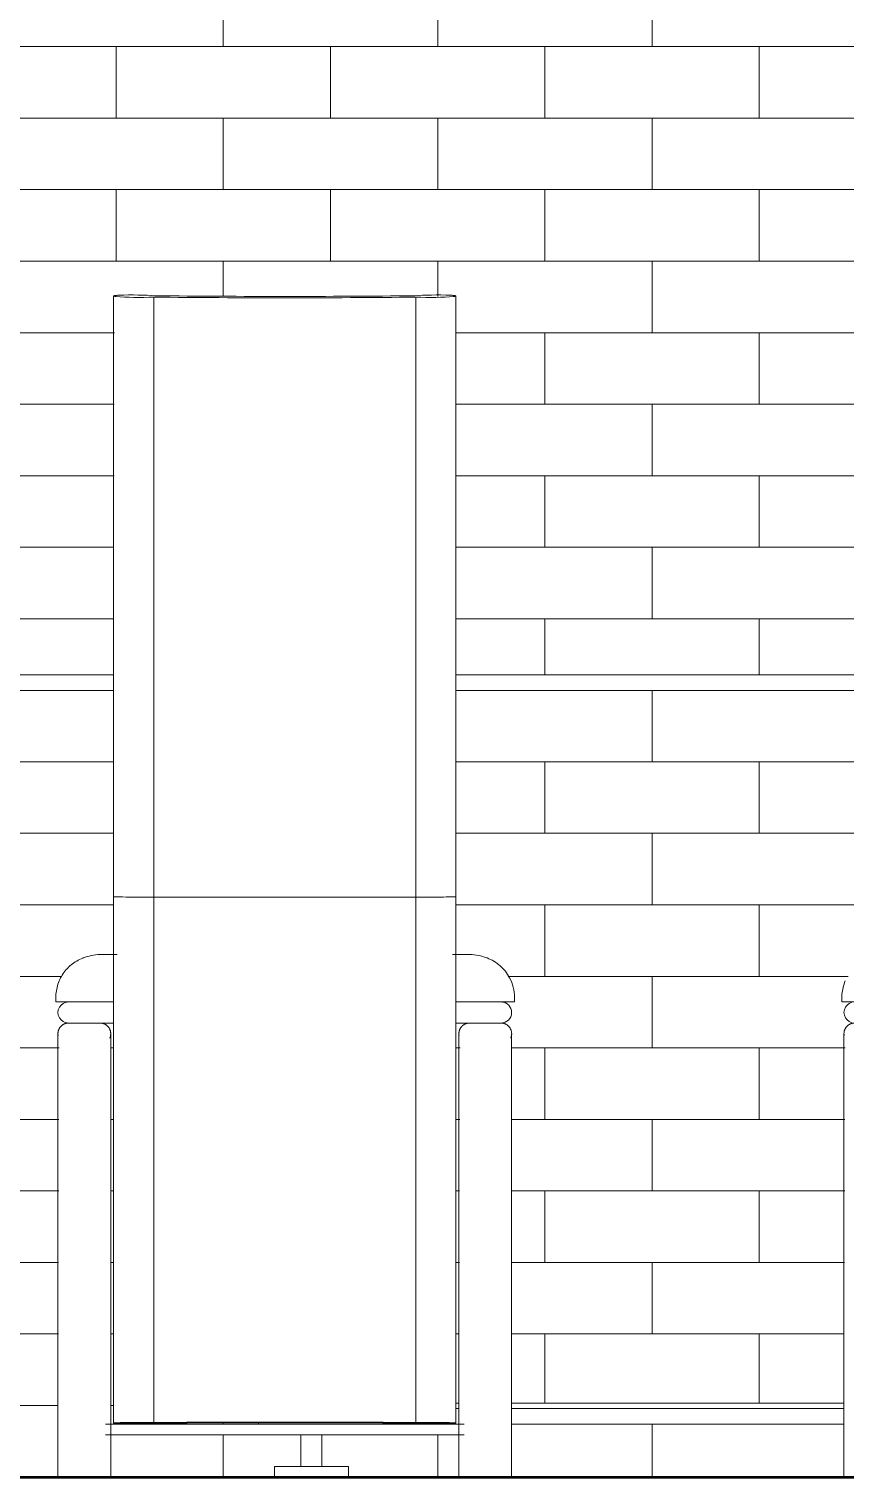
# Model space of a CAD drawing. Extents: x 4834 to 83801, y -13735 to 32221.
# Drawn here: x 13319.9 to 13350.3, y -12508.5 to -12454.5 of the extents above; entities that cross this region are included whole.
import ezdxf

# ---------------------------------------------------------------- set-up
doc = ezdxf.new("R2010")
doc.units = 0
doc.header["$LTSCALE"] = 8
doc.header["$MEASUREMENT"] = 0
doc.linetypes.add('Grid Line 1_2_', pattern=[0.875, 0.5, -0.125, 0.125, -0.125])
doc.layers.get('0').update_dxf_attribs({"lineweight": 9})
for name, color, linetype, lineweight in [('A-DIM-480', 52, 'Continuous', 18), ('A-FLOR-LEVL', 51, 'Continuous', 9), ('A-stairs', 30, 'Continuous', 13), ('A-WALL', 7, 'Continuous', 40), ('A-Wall-New', 1, 'Continuous', 50), ('A-windoor', 2, 'Continuous', 13), ('first_dwg', 8, 'Continuous', 9), ('Furniture', 132, 'Continuous', 5), ('I-FURN', 30, 'Continuous', 9)]:
    doc.layers.add(name, color=color, linetype=linetype, lineweight=lineweight)
doc.layers.add('A-WALL-PATT', color=253, linetype='Continuous')

# ---------------------------------------------------------------- blocks, each defined once
blk = doc.blocks.new('first_dwg_A$C4AF24E16-354702-Section 1')
at = {"layer": 'Furniture'}
for p, q in [((553.93, 0), (558.475, 0)), ((558.475, 0), (553.93, 0)), ((555.229, 0), (558.475, 0)), ((558.475, 0), (555.229, 0)), ((558.475, 0), (564.509, 0)), ((564.509, 0), (558.475, 0)), ((558.475, 0), (570.626, 0)), ((567.876, 0), (558.475, 0)), ((570.626, 0), (568.664, 0)), ((572.595, 0), (574.284, 0)), ((574.284, 0), (572.595, 0))]:
    blk.add_line(p, q, dxfattribs=at)
blk = doc.blocks.new('first_dwg__U10-V13-Section 1')
at = {"layer": 'A-windoor'}
for p, q in [((564.365, 0), (562.365, 0)), ((562.365, 0), (564.365, 0)), ((564.365, 0), (596.365, 0)), ((596.365, 0), (564.365, 0)), ((596.365, 0), (564.365, 0)), ((564.365, 0), (596.365, 0)), ((594.365, 0), (566.365, 0)), ((596.365, 0), (598.365, 0)), ((598.365, 0), (596.365, 0))]:
    blk.add_line(p, q, dxfattribs=at)
blk = doc.blocks.new('first_dwg_A$C4AF24E16-V22-Section 1')
at = {"layer": 'Furniture'}
for p, q in [((574.731, 0), (578.692, 0)), ((574.731, 0), (576.029, 0)), ((576.029, 0), (578.693, 0)), ((576.029, 0), (578.705, 0)), ((585.587, 0), (581.461, 0)), ((585.587, 0), (581.461, 0)), ((581.461, 0), (585.587, 0)), ((589.636, 0), (587.555, 0)), ((589.636, 0), (587.555, 0)), ((587.555, 0), (592.883, 0)), ((589.636, 0), (594.182, 0)), ((589.636, 0), (592.883, 0)), ((592.883, 0), (594.182, 0))]:
    blk.add_line(p, q, dxfattribs=at)
blk = doc.blocks.new('first_dwg_A$C4AF24E16-V23-Section 1')
at = {"layer": 'Furniture'}
for p, q in [((572.523, 0), (576.373, 0)), ((572.595, 0), (573.126, 0)), ((573.126, 0), (576.373, 0)), ((573.126, 0), (585.587, 0)), ((586.734, 0), (576.373, 0)), ((586.734, 0), (576.373, 0)), ((586.734, 0), (591.279, 0)), ((586.734, 0), (589.98, 0)), ((587.555, 0), (589.98, 0)), ((589.98, 0), (591.279, 0))]:
    blk.add_line(p, q, dxfattribs=at)
blk = doc.blocks.new('first_dwg_A$C4D910482-V27-Section 1')
at = {"layer": 'Furniture'}
for p, q in [((544.756, 0), (544.209, 0)), ((544.21, 0), (546.994, 0)), ((553.196, 0), (544.756, 0)), ((546.454, 0), (548.052, 0)), ((554.893, 0), (546.454, 0)), ((562.839, 0), (553.196, 0)), ((561.781, 0), (554.893, 0))]:
    blk.add_line(p, q, dxfattribs=at)
at = {"layer": 'Furniture', "flags": 128}
for points in [[(546.994, 0), (554.879, 0), (555.937, 0)], [(548.052, 0), (568.712, 0), (582.441, 0), (561.781, 0)], [(569.666, 0), (570.724, 0), (562.839, 0)]]:
    blk.add_lwpolyline(points, dxfattribs=at)
blk = doc.blocks.new('first_dwg_A$C4D910482-V28-Section 1')
at = {"layer": 'Furniture'}
for p, q in [((545.109, 0), (547.347, 0)), ((553.549, 0), (545.109, 0)), ((546.806, 0), (548.405, 0)), ((555.246, 0), (546.806, 0)), ((563.192, 0), (553.549, 0)), ((562.134, 0), (555.246, 0))]:
    blk.add_line(p, q, dxfattribs=at)
at = {"layer": 'Furniture', "flags": 128}
for points in [[(547.347, 0), (555.231, 0), (556.289, 0)], [(548.405, 0), (569.065, 0), (582.794, 0), (562.134, 0)], [(570.019, 0), (571.077, 0), (563.192, 0)]]:
    blk.add_lwpolyline(points, dxfattribs=at)
blk = doc.blocks.new('first_dwg-354694-Section 1')
at = {"layer": 'A-DIM-480', "color": 42, "lineweight": 13}
for p, q in [((531.034, 0), (1093.113, 0)), ((616.735, 0), (539.606, 0)), ((570.626, 0), (568.664, 0)), ((578.705, 0), (572.595, 0)), ((585.587, 0), (581.461, 0)), ((599.955, 0), (587.555, 0))]:
    blk.add_line(p, q, dxfattribs=at)
at = {"layer": 'A-stairs'}
for p, q in [((572.274, 0), (569.634, 0)), ((572.274, 0), (569.634, 0)), ((573.554, 0), (570.914, 0)), ((573.554, 0), (570.914, 0)), ((576.515, 0), (574.114, 0)), ((576.515, 0), (574.114, 0)), ((577.714, 0), (575.314, 0)), ((577.714, 0), (575.314, 0)), ((580.914, 0), (578.274, 0)), ((580.914, 0), (578.274, 0)), ((582.194, 0), (579.554, 0)), ((582.194, 0), (579.554, 0)), ((585.154, 0), (582.754, 0)), ((585.154, 0), (582.754, 0)), ((586.354, 0), (583.954, 0)), ((586.354, 0), (583.954, 0)), ((589.554, 0), (586.914, 0)), ((589.554, 0), (586.914, 0)), ((590.834, 0), (588.194, 0)), ((590.834, 0), (588.194, 0)), ((593.795, 0), (591.394, 0)), ((593.795, 0), (591.394, 0)), ((594.994, 0), (592.593, 0)), ((594.994, 0), (592.593, 0)), ((598.194, 0), (595.554, 0)), ((598.194, 0), (595.554, 0)), ((599.474, 0), (596.834, 0)), ((599.474, 0), (596.834, 0))]:
    blk.add_line(p, q, dxfattribs=at)
at = {"layer": 'A-Wall-New'}
for p, q in [((534.034, 0), (1090.113, 0)), ((539.534, 0), (1084.613, 0))]:
    blk.add_line(p, q, dxfattribs=at)
at = {"layer": 'Furniture'}
for p, q in [((567.849, 0), (570.626, 0)), ((570.626, 0), (568.664, 0)), ((569.708, 0), (569.708, 0)), ((572.595, 0), (585.587, 0)), ((578.705, 0), (572.595, 0)), ((585.587, 0), (581.461, 0)), ((587.555, 0), (599.955, 0)), ((599.955, 0), (587.555, 0))]:
    blk.add_line(p, q, dxfattribs=at)
for name in ['first_dwg_A$C4D910482-V27-Section 1', 'first_dwg_A$C4D910482-V28-Section 1', 'first_dwg_A$C4AF24E16-354702-Section 1', 'first_dwg__U10-V13-Section 1', 'first_dwg_A$C4AF24E16-V23-Section 1', 'first_dwg_A$C4AF24E16-V22-Section 1']:
    blk.add_blockref(name, (0, 0))
blk = doc.blocks.new('Black_glass_V_Style_Dining_Table_and_Chairs_17295 - Black_glass_V_Style_Dining_Table_and_Chairs_17295-366985-Section 1')
at = {"layer": 'I-FURN'}
for p, q in [((572.704, 44.042), (572.704, 21.64)), ((574.198, 43.999), (574.198, 21.629)), ((583.984, 21.629), (583.984, 43.999)), ((585.477, 21.64), (585.477, 44.042)), ((566.697, 29.921), (572.705, 29.921)), ((585.477, 29.921), (602.034, 29.921)), ((572.705, 29.331), (566.697, 29.331)), ((602.034, 29.331), (585.477, 29.331)), ((572.704, 21.64), (572.704, 2.013)), ((574.198, 21.629), (574.198, 2.035)), ((583.984, 2.035), (583.984, 21.629)), ((585.477, 2.013), (585.477, 21.64)), ((572.279, 19.489), (572.278, 19.489)), ((572.834, 19.489), (572.279, 19.489)), ((572.319, 19.488), (572.705, 19.488)), ((572.705, 19.488), (572.319, 19.488)), ((585.912, 19.489), (585.348, 19.489)), ((585.477, 19.488), (585.871, 19.488)), ((585.871, 19.488), (585.477, 19.488)), ((570.547, 17.885), (570.547, 17.717)), ((570.547, 17.885), (570.547, 17.717)), ((587.66, 17.885), (587.66, 17.717)), ((599.876, 17.885), (599.876, 17.717)), ((570.549, 17.717), (571.105, 17.717)), ((571.469, 17.717), (571.02, 17.717)), ((571.105, 17.717), (572.7, 17.717)), ((585.482, 17.717), (587.077, 17.717)), ((587.161, 17.717), (586.713, 17.717)), ((587.077, 17.717), (587.66, 17.717)), ((599.878, 17.717), (600.434, 17.717)), ((571.02, 16.929), (571.469, 16.929)), ((571.469, 16.929), (571.02, 16.929)), ((571.02, 16.929), (571.469, 16.929)), ((587.162, 16.929), (586.713, 16.929)), ((586.713, 16.929), (587.162, 16.929)), ((586.713, 16.929), (587.161, 16.929)), ((570.626, 16.531), (570.626, 15.956)), ((570.626, 16.531), (570.626, 15.956)), ((572.595, 15.956), (572.595, 16.531)), ((572.595, 15.956), (572.595, 16.531)), ((585.587, 16.531), (585.587, 15.956)), ((585.587, 16.531), (585.587, 15.956)), ((587.555, 15.956), (587.555, 16.531)), ((587.555, 15.956), (587.555, 16.531)), ((599.955, 16.531), (599.955, 15.956)), ((570.626, 14.16), (570.626, 0)), ((570.626, 14.16), (570.626, 0)), ((572.595, 1.967), (572.595, 14.16)), ((572.595, 1.967), (572.595, 14.16)), ((585.587, 14.16), (585.587, 2.756)), ((585.587, 14.16), (585.587, 1.966)), ((587.555, 2.756), (587.555, 14.16)), ((587.555, 0), (587.555, 14.16)), ((599.955, 14.16), (599.955, 0)), ((585.476, 2.756), (585.588, 2.756)), ((587.555, 2.756), (599.956, 2.756)), ((585.476, 2.559), (585.588, 2.559)), ((587.555, 2.559), (599.956, 2.559)), ((585.784, 1.973), (572.398, 1.973)), ((578.114, 1.969), (578.114, 2.025)), ((587.555, 0), (587.555, 1.969)), ((599.956, 1.969), (587.555, 1.969)), ((572.398, 1.58), (585.784, 1.58)), ((572.595, 0), (572.595, 1.587)), ((572.595, 0), (572.595, 1.587)), ((579.099, 1.575), (581.067, 1.575)), ((579.689, 1.575), (579.689, 0.394)), ((580.477, 0.394), (580.477, 1.575)), ((585.587, 1.586), (585.587, 0)), ((585.587, 1.586), (585.587, 0)), ((578.705, 0.394), (578.705, 0)), ((578.705, 0.394), (581.461, 0.394)), ((581.461, 0), (581.461, 0.394)), ((571.02, 0), (570.626, 0)), ((572.201, 0), (571.02, 0)), ((572.595, 0), (572.201, 0)), ((578.705, 0), (581.461, 0)), ((585.981, 0), (585.587, 0)), ((587.162, 0), (585.981, 0)), ((587.555, 0), (587.162, 0)), ((600.349, 0), (599.955, 0))]:
    blk.add_line(p, q, dxfattribs=at)
at = {"layer": 'I-FURN', "flags": 128}
for points in [[(571.561, 19.357), (571.637, 19.384), (571.714, 19.408), (571.791, 19.429), (571.87, 19.447), (571.949, 19.462), (572.029, 19.473), (572.109, 19.481), (572.19, 19.487), (572.27, 19.489)], [(571.561, 19.357), (571.637, 19.384), (571.714, 19.408), (571.791, 19.429), (571.87, 19.447), (571.949, 19.462), (572.029, 19.473), (572.109, 19.481), (572.19, 19.487), (572.27, 19.489), (572.278, 19.489)], [(572.278, 19.489), (572.279, 19.489), (572.279, 19.489), (572.28, 19.489), (572.281, 19.489), (572.283, 19.489), (572.285, 19.489), (572.288, 19.489), (572.29, 19.489), (572.294, 19.489), (572.297, 19.489), (572.301, 19.489), (572.305, 19.489), (572.31, 19.489), (572.315, 19.489), (572.32, 19.489), (572.325, 19.489), (572.331, 19.489), (572.337, 19.489), (572.344, 19.489), (572.35, 19.489), (572.357, 19.489)], [(585.833, 19.489), (585.841, 19.489), (585.85, 19.489), (585.858, 19.489), (585.867, 19.489), (585.875, 19.489), (585.882, 19.489), (585.89, 19.489), (585.897, 19.489), (585.905, 19.489), (585.907, 19.489)], [(570.547, 17.885), (570.548, 17.948), (570.552, 18.011), (570.558, 18.073), (570.567, 18.136), (570.578, 18.198), (570.592, 18.259), (570.608, 18.32), (570.627, 18.38), (570.648, 18.44), (570.671, 18.498), (570.697, 18.556), (570.725, 18.612), (570.755, 18.667), (570.787, 18.721), (570.822, 18.774), (570.859, 18.825), (570.897, 18.875), (570.938, 18.923), (570.98, 18.97), (571.025, 19.015), (571.071, 19.058), (571.118, 19.099), (571.168, 19.138), (571.219, 19.175), (571.271, 19.21), (571.325, 19.243), (571.379, 19.274), (571.436, 19.302), (571.493, 19.329), (571.551, 19.353), (571.561, 19.357)], [(570.547, 17.885), (570.548, 17.948), (570.552, 18.011), (570.558, 18.073), (570.567, 18.136), (570.578, 18.198), (570.592, 18.259), (570.608, 18.32), (570.627, 18.38), (570.648, 18.44), (570.671, 18.498), (570.697, 18.556), (570.725, 18.612), (570.755, 18.667), (570.787, 18.721), (570.822, 18.774), (570.859, 18.825), (570.897, 18.875), (570.938, 18.923), (570.98, 18.97), (571.025, 19.015), (571.071, 19.058), (571.118, 19.099), (571.168, 19.138), (571.219, 19.175), (571.271, 19.21), (571.325, 19.243), (571.379, 19.274), (571.436, 19.302), (571.493, 19.329), (571.551, 19.353)], [(599.876, 17.885), (599.877, 17.948), (599.881, 18.011), (599.887, 18.073), (599.896, 18.136), (599.907, 18.198), (599.921, 18.259), (599.937, 18.32), (599.956, 18.38), (599.977, 18.44), (600, 18.498)], [(572.705, 17.717), (572.633, 17.717), (572.557, 17.717), (572.483, 17.717), (572.41, 17.717), (572.34, 17.717), (572.272, 17.717), (572.205, 17.717), (572.141, 17.717), (572.08, 17.717), (572.021, 17.717), (571.964, 17.717), (571.91, 17.717), (571.859, 17.717), (571.811, 17.717), (571.766, 17.717), (571.723, 17.717), (571.684, 17.717), (571.648, 17.717), (571.615, 17.717), (571.585, 17.717), (571.559, 17.717), (571.535, 17.717), (571.516, 17.717), (571.499, 17.717), (571.486, 17.717), (571.477, 17.717), (571.471, 17.717), (571.469, 17.717)], [(586.713, 17.717), (586.708, 17.717), (586.7, 17.717), (586.688, 17.717), (586.673, 17.717), (586.654, 17.717), (586.633, 17.717), (586.607, 17.717), (586.579, 17.717), (586.547, 17.717), (586.512, 17.717), (586.474, 17.717), (586.433, 17.717), (586.389, 17.717), (586.342, 17.717), (586.292, 17.717), (586.239, 17.717), (586.184, 17.717), (586.126, 17.717), (586.065, 17.717), (586.002, 17.717), (585.937, 17.717), (585.869, 17.717), (585.799, 17.717), (585.728, 17.717), (585.654, 17.717), (585.579, 17.717), (585.502, 17.717)], [(571.469, 16.929), (571.474, 16.929), (571.482, 16.929), (571.494, 16.929), (571.509, 16.929), (571.527, 16.929), (571.549, 16.929), (571.574, 16.929), (571.603, 16.929), (571.634, 16.929), (571.669, 16.929), (571.707, 16.929), (571.748, 16.929), (571.793, 16.929), (571.84, 16.929), (571.89, 16.929), (571.942, 16.929), (571.998, 16.929), (572.056, 16.929), (572.117, 16.929), (572.18, 16.929), (572.245, 16.929), (572.313, 16.929), (572.382, 16.929), (572.454, 16.929), (572.527, 16.929), (572.603, 16.929), (572.68, 16.929)], [(585.477, 16.929), (585.548, 16.929), (585.624, 16.929), (585.699, 16.929), (585.771, 16.929), (585.842, 16.929), (585.91, 16.929), (585.976, 16.929), (586.04, 16.929), (586.102, 16.929), (586.161, 16.929), (586.217, 16.929), (586.271, 16.929), (586.322, 16.929), (586.371, 16.929), (586.416, 16.929), (586.458, 16.929), (586.498, 16.929), (586.534, 16.929), (586.567, 16.929), (586.597, 16.929), (586.623, 16.929), (586.646, 16.929), (586.666, 16.929), (586.682, 16.929), (586.695, 16.929), (586.705, 16.929), (586.711, 16.929), (586.713, 16.929)], [(570.626, 15.956), (570.626, 16.018), (570.626, 16.169), (570.626, 16.295), (570.626, 16.394), (570.626, 16.467), (570.626, 16.514), (570.626, 16.531)], [(570.626, 16.531), (570.626, 16.502), (570.626, 16.446), (570.626, 16.365), (570.626, 16.257), (570.626, 16.123), (570.626, 15.963), (570.626, 15.778), (570.626, 15.568), (570.626, 15.332), (570.626, 15.073), (570.626, 14.789), (570.626, 14.481), (570.626, 14.15), (570.626, 13.797), (570.626, 13.421), (570.626, 13.024), (570.626, 12.606), (570.626, 12.168), (570.626, 11.711), (570.626, 11.235), (570.626, 10.741), (570.626, 10.229), (570.626, 9.701), (570.626, 9.158), (570.626, 8.6), (570.626, 8.029), (570.626, 7.444), (570.626, 6.848), (570.626, 6.24), (570.626, 5.623), (570.626, 4.997), (570.626, 4.362), (570.626, 3.721), (570.626, 3.074), (570.626, 2.422), (570.626, 1.766), (570.626, 1.107), (570.626, 0.446), (570.626, 0)], [(572.595, 16.531), (572.595, 16.502), (572.595, 16.446), (572.595, 16.365), (572.595, 16.257), (572.595, 16.123), (572.595, 15.963)], [(572.595, 0), (572.595, 0.661), (572.595, 1.321), (572.595, 1.979), (572.595, 2.634), (572.595, 3.285), (572.595, 3.931), (572.595, 4.57), (572.595, 5.201), (572.595, 5.825), (572.595, 6.439), (572.595, 7.043), (572.595, 7.636), (572.595, 8.216), (572.595, 8.783), (572.595, 9.337), (572.595, 9.875), (572.595, 10.397), (572.595, 10.903), (572.595, 11.392), (572.595, 11.862), (572.595, 12.313), (572.595, 12.745), (572.595, 13.156), (572.595, 13.546), (572.595, 13.914), (572.595, 14.26), (572.595, 14.584), (572.595, 14.884), (572.595, 15.16), (572.595, 15.412), (572.595, 15.639), (572.595, 15.841), (572.595, 16.018), (572.595, 16.169), (572.595, 16.295), (572.595, 16.394), (572.595, 16.467), (572.595, 16.514), (572.595, 16.531)], [(585.587, 15.956), (585.587, 16.018), (585.587, 16.169), (585.587, 16.295), (585.587, 16.394), (585.587, 16.467), (585.587, 16.514), (585.587, 16.531)], [(585.587, 16.531), (585.587, 16.502), (585.587, 16.446), (585.587, 16.365), (585.587, 16.257), (585.587, 16.123), (585.587, 15.963), (585.587, 15.778), (585.587, 15.568), (585.587, 15.332), (585.587, 15.073), (585.587, 14.789), (585.587, 14.481), (585.587, 14.15), (585.587, 13.797), (585.587, 13.421), (585.587, 13.024), (585.587, 12.606), (585.587, 12.168), (585.587, 11.711), (585.587, 11.235), (585.587, 10.741), (585.587, 10.229), (585.587, 9.701), (585.587, 9.158), (585.587, 8.6), (585.587, 8.029), (585.587, 7.444), (585.587, 6.848), (585.587, 6.24), (585.587, 5.623), (585.587, 4.997), (585.587, 4.362), (585.587, 3.721), (585.587, 3.074), (585.587, 2.422), (585.587, 1.766), (585.587, 1.107), (585.587, 0.446), (585.587, 0)], [(587.555, 16.531), (587.555, 16.502), (587.555, 16.446), (587.555, 16.365), (587.555, 16.257), (587.555, 16.123), (587.555, 15.963)], [(587.555, 0), (587.555, 0.661), (587.555, 1.321), (587.555, 1.979), (587.555, 2.634), (587.555, 3.285), (587.555, 3.931), (587.555, 4.57), (587.555, 5.201), (587.555, 5.825), (587.555, 6.439), (587.555, 7.043), (587.555, 7.636), (587.555, 8.216), (587.555, 8.783), (587.555, 9.337), (587.555, 9.875), (587.555, 10.397), (587.555, 10.903), (587.555, 11.392), (587.555, 11.862), (587.555, 12.313), (587.555, 12.745), (587.555, 13.156), (587.555, 13.546), (587.555, 13.914), (587.555, 14.26), (587.555, 14.584), (587.555, 14.884), (587.555, 15.16), (587.555, 15.412), (587.555, 15.639), (587.555, 15.841), (587.555, 16.018), (587.555, 16.169), (587.555, 16.295), (587.555, 16.394), (587.555, 16.467), (587.555, 16.514), (587.555, 16.531)], [(599.955, 16.531), (599.955, 16.502), (599.955, 16.446), (599.955, 16.365), (599.955, 16.257), (599.955, 16.123), (599.955, 15.963), (599.955, 15.778), (599.955, 15.568), (599.955, 15.332), (599.955, 15.073), (599.955, 14.789), (599.955, 14.481), (599.955, 14.15), (599.955, 13.797), (599.955, 13.421), (599.955, 13.024), (599.955, 12.606), (599.955, 12.168), (599.955, 11.711), (599.955, 11.235), (599.955, 10.741), (599.955, 10.229), (599.955, 9.701), (599.955, 9.158), (599.955, 8.6), (599.955, 8.029), (599.955, 7.444), (599.955, 6.848), (599.955, 6.24), (599.955, 5.623), (599.955, 4.997), (599.955, 4.362), (599.955, 3.721), (599.955, 3.074), (599.955, 2.422), (599.955, 1.766), (599.955, 1.107), (599.955, 0.446), (599.955, 0)], [(570.626, 0), (570.626, 0.661), (570.626, 1.321), (570.626, 1.979), (570.626, 2.634), (570.626, 3.285), (570.626, 3.931), (570.626, 4.57), (570.626, 5.201), (570.626, 5.825), (570.626, 6.439), (570.626, 7.043), (570.626, 7.636), (570.626, 8.216), (570.626, 8.783), (570.626, 9.337), (570.626, 9.875), (570.626, 10.397), (570.626, 10.903), (570.626, 11.392), (570.626, 11.862), (570.626, 12.313), (570.626, 12.745), (570.626, 13.156), (570.626, 13.546), (570.626, 13.914), (570.626, 14.16)], [(572.595, 14.15), (572.595, 13.797), (572.595, 13.421), (572.595, 13.024), (572.595, 12.606), (572.595, 12.168), (572.595, 11.711), (572.595, 11.235), (572.595, 10.741), (572.595, 10.229), (572.595, 9.701), (572.595, 9.158), (572.595, 8.6), (572.595, 8.029), (572.595, 7.444), (572.595, 6.848), (572.595, 6.24), (572.595, 5.623), (572.595, 4.997), (572.595, 4.362), (572.595, 3.721), (572.595, 3.074), (572.595, 2.422), (572.595, 1.967)], [(585.587, 2.756), (585.587, 3.285), (585.587, 3.931), (585.587, 4.57), (585.587, 5.201), (585.587, 5.825), (585.587, 6.439), (585.587, 7.043), (585.587, 7.636), (585.587, 8.216), (585.587, 8.783), (585.587, 9.337), (585.587, 9.875), (585.587, 10.397), (585.587, 10.903), (585.587, 11.392), (585.587, 11.862), (585.587, 12.313), (585.587, 12.745), (585.587, 13.156), (585.587, 13.546), (585.587, 13.914), (585.587, 14.16)], [(587.555, 14.15), (587.555, 13.797), (587.555, 13.421), (587.555, 13.024), (587.555, 12.606), (587.555, 12.168), (587.555, 11.711), (587.555, 11.235), (587.555, 10.741), (587.555, 10.229), (587.555, 9.701), (587.555, 9.158), (587.555, 8.6), (587.555, 8.029), (587.555, 7.444), (587.555, 6.848), (587.555, 6.24), (587.555, 5.623), (587.555, 4.997), (587.555, 4.362), (587.555, 3.721), (587.555, 3.074), (587.555, 2.756)], [(587.555, 1.969), (587.555, 1.766), (587.555, 1.107), (587.555, 0.446), (587.555, 0)], [(572.595, 1.587), (572.595, 1.107), (572.595, 0.446), (572.595, 0)], [(585.587, 0), (585.587, 0.661), (585.587, 1.321), (585.587, 1.586)]]:
    blk.add_lwpolyline(points, dxfattribs=at)
at = {"layer": 'I-FURN'}
for centre, major_axis, ratio, start_param, end_param in [((573.066, 44.042), (0.362, 0), 0.087384, 1.992391, 3.901781), ((573.066, 44.042), (0.362, 0), 0.087384, 1.992391, 3.18576), ((573.668, 44.092), (1.192, 0), 0.087384, 3.901781, 5.172539), ((573.406, 43.976), (1.192, 0), 0.087384, 0.79515, 1.992391), ((579.091, 47.675), (42.347, 0), 0.087384, 4.596579, 4.828199), ((579.091, 47.675), (41.757, 0), 0.087384, 4.595979, 4.828799), ((584.776, 43.976), (1.192, 0), 0.087384, 1.149202, 2.346443), ((584.514, 44.092), (1.192, 0), 0.087384, 4.252239, 5.522997), ((585.115, 44.042), (0.362, 0), 0.087384, 6.239018, 7.432387), ((585.115, 44.042), (0.362, 0), 0.087384, 5.522997, 7.432387), ((571.02, 17.323), (0, 0.394), 0.999391, 0, 3.141593), ((571.02, 17.323), (0, 0.394), 0.999391, 0, 0.261799), ((587.161, 17.323), (0, 0.394), 0.999391, 3.141593, 6.262613), ((587.161, 17.323), (0, 0.394), 0.999391, 6.021386, 6.262613), ((600.349, 17.323), (0, 0.394), 0.999391, 0, 3.141593), ((571.02, 17.323), (0, 0.394), 0.999391, 2.879793, 3.140668), ((587.161, 17.323), (0, 0.394), 0.999391, 3.162165, 3.403392), ((573.066, 2.013), (0.362, 0), 0.043561, 2.381404, 4.290794), ((573.066, 2.013), (0.362, 0), 0.043561, 3.097425, 4.290794), ((573.668, 1.988), (1.192, 0), 0.043561, 1.110647, 2.381404), ((573.406, 2.046), (1.192, 0), 0.043561, 4.290794, 5.488035), ((573.406, 2.046), (1.192, 0), 0.043561, 4.290794, 4.530242), ((579.091, 0.203), (42.347, 0), 0.043561, 1.454987, 1.686606), ((579.091, 0.203), (41.757, 0), 0.043561, 1.454386, 1.687206), ((584.776, 2.046), (1.192, 0), 0.043561, 3.936743, 5.133984), ((584.514, 1.988), (1.192, 0), 0.043561, 0.760189, 2.030946), ((585.115, 2.013), (0.362, 0), 0.043561, 5.133984, 7.043374)]:
    blk.add_ellipse(centre, major_axis=major_axis, ratio=ratio, start_param=start_param, end_param=end_param, dxfattribs=at)
for points in [[(572.705, 21.64), (572.705, 21.64), (572.704, 21.64), (572.704, 21.64)], [(574.198, 21.629), (575.28, 21.627), (577.455, 21.623), (580.727, 21.623), (582.902, 21.627), (583.984, 21.629)], [(585.477, 21.64), (585.477, 21.64), (585.477, 21.64), (585.477, 21.64)], [(585.871, 19.488), (585.99, 19.491), (586.241, 19.475), (586.506, 19.407), (586.639, 19.357)], [(586.245, 19.462), (586.131, 19.48), (586.019, 19.489), (585.912, 19.489)]]:
    blk.add_open_spline(points, degree=3, dxfattribs=at)
for points, knots in [([(572.704, 21.64), (572.704, 21.64), (572.705, 21.64), (572.715, 21.638), (572.749, 21.636), (572.784, 21.635), (572.804, 21.635)], [0.6018683, 0.6018683, 0.6018683, 0.6018683, 0.625, 0.75, 0.875, 1, 1, 1, 1]), ([(572.804, 21.635), (572.943, 21.632), (573.253, 21.627), (573.764, 21.626), (574.062, 21.628), (574.198, 21.629)], [0, 0, 0, 0, 0.4, 0.7, 1, 1, 1, 1]), ([(583.984, 21.629), (584.165, 21.628), (584.522, 21.626), (585.022, 21.628), (585.273, 21.633), (585.378, 21.635)], [0, 0, 0, 0, 0.4, 0.7, 1, 1, 1, 1]), ([(585.378, 21.635), (585.417, 21.636), (585.461, 21.638), (585.476, 21.64), (585.477, 21.64), (585.477, 21.64)], [0, 0, 0, 0, 0.25, 0.375, 0.3981317, 0.3981317, 0.3981317, 0.3981317]), ([(586.639, 19.357), (586.815, 19.29), (587.146, 19.092), (587.549, 18.585), (587.66, 18.139), (587.66, 17.885)], [-1, -1, -1, -1, -0.7, -0.4, 0, 0, 0, 0]), ([(570.631, 16.469), (570.629, 16.479), (570.627, 16.499), (570.626, 16.529), (570.627, 16.559), (570.63, 16.589), (570.635, 16.619), (570.643, 16.648), (570.651, 16.673), (570.659, 16.692), (570.666, 16.706), (570.673, 16.72), (570.683, 16.738), (570.697, 16.762), (570.714, 16.784), (570.727, 16.798), (570.735, 16.807), (570.743, 16.815), (570.753, 16.824), (570.771, 16.84), (570.795, 16.859), (570.826, 16.879), (570.854, 16.893), (570.878, 16.902), (570.903, 16.911), (570.949, 16.922), (570.991, 16.928), (571.02, 16.929)], [0.4444444, 0.4444444, 0.4444444, 0.4444444, 0.4722222, 0.5, 0.5277778, 0.5555556, 0.5833333, 0.6111111, 0.6388889, 0.6527778, 0.6666667, 0.6805556, 0.6944444, 0.7222222, 0.75, 0.7638889, 0.7708333, 0.7777778, 0.7916667, 0.8055556, 0.8333333, 0.8611111, 0.8888889, 0.9027778, 0.9166667, 0.9444444, 1, 1, 1, 1]), ([(572.201, 16.929), (572.23, 16.928), (572.272, 16.922), (572.318, 16.911), (572.343, 16.902), (572.367, 16.893), (572.395, 16.879), (572.427, 16.859), (572.45, 16.84), (572.468, 16.824), (572.48, 16.813), (572.492, 16.801), (572.507, 16.784), (572.524, 16.762), (572.541, 16.734), (572.556, 16.706), (572.568, 16.678), (572.578, 16.648), (572.586, 16.619), (572.591, 16.589), (572.594, 16.559), (572.595, 16.529), (572.594, 16.499), (572.59, 16.469), (572.585, 16.439), (572.577, 16.409), (572.569, 16.387), (572.564, 16.375), (572.563, 16.372)], [0, 0, 0, 0, 0.0555556, 0.0833333, 0.0972222, 0.1111111, 0.1388889, 0.1666667, 0.1944444, 0.2083333, 0.2222222, 0.2361111, 0.25, 0.2777778, 0.3055556, 0.3333333, 0.3611111, 0.3888889, 0.4166667, 0.4444444, 0.4722222, 0.5, 0.5277778, 0.5555556, 0.5833333, 0.6111111, 0.6388889, 0.6463382, 0.6463382, 0.6463382, 0.6463382]), ([(585.592, 16.469), (585.59, 16.479), (585.588, 16.499), (585.587, 16.529), (585.587, 16.559), (585.591, 16.589), (585.596, 16.619), (585.604, 16.648), (585.612, 16.673), (585.62, 16.692), (585.626, 16.706), (585.633, 16.72), (585.644, 16.738), (585.658, 16.762), (585.675, 16.784), (585.688, 16.798), (585.695, 16.807), (585.703, 16.815), (585.714, 16.824), (585.731, 16.84), (585.755, 16.859), (585.787, 16.879), (585.815, 16.893), (585.839, 16.902), (585.864, 16.911), (585.91, 16.922), (585.952, 16.928), (585.981, 16.929)], [0.4444444, 0.4444444, 0.4444444, 0.4444444, 0.4722222, 0.5, 0.5277778, 0.5555556, 0.5833333, 0.6111111, 0.6388889, 0.6527778, 0.6666667, 0.6805556, 0.6944444, 0.7222222, 0.75, 0.7638889, 0.7708333, 0.7777778, 0.7916667, 0.8055556, 0.8333333, 0.8611111, 0.8888889, 0.9027778, 0.9166667, 0.9444444, 1, 1, 1, 1]), ([(587.162, 16.929), (587.191, 16.928), (587.233, 16.922), (587.278, 16.911), (587.303, 16.902), (587.327, 16.893), (587.356, 16.879), (587.387, 16.859), (587.411, 16.84), (587.429, 16.824), (587.441, 16.813), (587.453, 16.801), (587.468, 16.784), (587.484, 16.762), (587.501, 16.734), (587.516, 16.706), (587.529, 16.678), (587.539, 16.648), (587.546, 16.619), (587.552, 16.589), (587.555, 16.559), (587.556, 16.529), (587.555, 16.499), (587.551, 16.469), (587.545, 16.439), (587.538, 16.409), (587.53, 16.387), (587.525, 16.375), (587.524, 16.372)], [0, 0, 0, 0, 0.0555556, 0.0833333, 0.0972222, 0.1111111, 0.1388889, 0.1666667, 0.1944444, 0.2083333, 0.2222222, 0.2361111, 0.25, 0.2777778, 0.3055556, 0.3333333, 0.3611111, 0.3888889, 0.4166667, 0.4444444, 0.4722222, 0.5, 0.5277778, 0.5555556, 0.5833333, 0.6111111, 0.6388889, 0.6463382, 0.6463382, 0.6463382, 0.6463382]), ([(599.96, 16.469), (599.958, 16.479), (599.956, 16.499), (599.955, 16.529), (599.956, 16.559), (599.959, 16.589), (599.964, 16.619), (599.972, 16.648), (599.98, 16.673), (599.988, 16.692), (599.995, 16.706), (600.002, 16.72), (600.012, 16.738), (600.027, 16.762), (600.043, 16.784), (600.056, 16.798), (600.064, 16.807), (600.072, 16.815), (600.082, 16.824), (600.1, 16.84), (600.124, 16.859), (600.155, 16.879), (600.183, 16.893), (600.208, 16.902), (600.232, 16.911), (600.278, 16.922), (600.32, 16.928), (600.349, 16.929)], [0.4444444, 0.4444444, 0.4444444, 0.4444444, 0.4722222, 0.5, 0.5277778, 0.5555556, 0.5833333, 0.6111111, 0.6388889, 0.6527778, 0.6666667, 0.6805556, 0.6944444, 0.7222222, 0.75, 0.7638889, 0.7708333, 0.7777778, 0.7916667, 0.8055556, 0.8333333, 0.8611111, 0.8888889, 0.9027778, 0.9166667, 0.9444444, 1, 1, 1, 1]), ([(570.666, 16.706), (570.663, 16.701), (570.659, 16.692), (570.651, 16.673), (570.643, 16.648), (570.635, 16.619), (570.63, 16.589), (570.627, 16.559), (570.626, 16.529), (570.627, 16.501), (570.629, 16.483), (570.63, 16.475)], [0.3333333, 0.3333333, 0.3333333, 0.3333333, 0.3472222, 0.3611111, 0.3888889, 0.4166667, 0.4444444, 0.4722222, 0.5, 0.5277778, 0.5495687, 0.5495687, 0.5495687, 0.5495687]), ([(572.591, 16.475), (572.592, 16.483), (572.594, 16.501), (572.595, 16.529), (572.594, 16.559), (572.591, 16.589), (572.586, 16.619), (572.578, 16.648), (572.57, 16.673), (572.562, 16.692), (572.558, 16.701), (572.555, 16.706)], [0.4502396, 0.4502396, 0.4502396, 0.4502396, 0.4722222, 0.5, 0.5277778, 0.5555556, 0.5833333, 0.6111111, 0.6388889, 0.6527778, 0.6666667, 0.6666667, 0.6666667, 0.6666667]), ([(585.626, 16.706), (585.624, 16.701), (585.62, 16.692), (585.612, 16.673), (585.604, 16.648), (585.596, 16.619), (585.591, 16.589), (585.587, 16.559), (585.587, 16.529), (585.588, 16.501), (585.59, 16.483), (585.591, 16.475)], [0.3333333, 0.3333333, 0.3333333, 0.3333333, 0.3472222, 0.3611111, 0.3888889, 0.4166667, 0.4444444, 0.4722222, 0.5, 0.5277778, 0.5495687, 0.5495687, 0.5495687, 0.5495687]), ([(587.552, 16.475), (587.553, 16.483), (587.555, 16.501), (587.556, 16.529), (587.555, 16.559), (587.552, 16.589), (587.546, 16.619), (587.539, 16.648), (587.53, 16.673), (587.523, 16.692), (587.518, 16.701), (587.516, 16.706)], [0.4502396, 0.4502396, 0.4502396, 0.4502396, 0.4722222, 0.5, 0.5277778, 0.5555556, 0.5833333, 0.6111111, 0.6388889, 0.6527778, 0.6666667, 0.6666667, 0.6666667, 0.6666667])]:
    blk.add_open_spline(points, degree=3, knots=knots, dxfattribs=at)

msp = doc.modelspace()

# ---------------------------------------------------------------- hatches: boundary and pattern name
at = {"layer": 'A-WALL-PATT', "lineweight": 9}
h = msp.add_hatch(dxfattribs=at)
h.set_pattern_fill('FP_6', color=256, style=0, pattern_type=2)
h.set_pattern_definition([(0, (13287.1202, -12508.5377), (0, 2.667), []), (90, (13287.1202, -12508.5377), (-4, 2.667), [2.667, -2.667])])
h.paths.add_polyline_path([(13318.98982, -12491.60858), (13303.92729, -12491.59516), (13303.7508, -12491.49327), (13303.6489, -12491.31678), (13303.6489, -12491.11298), (13303.76837, -12490.92301), (13303.92729, -12490.83459), (13303.63549, -12490.82118), (13303.67809, -12490.30146), (13303.73191, -12490.14228), (13303.86365, -12489.85178), (13304.12416, -12489.52646), (13304.43174, -12489.3006), (13304.73952, -12489.1792), (13305.10271, -12489.07892), (13305.52914, -12489.04952), (13318.34724, -12489.07886), (13319.04809, -12489.35786), (13319.27969, -12489.55371), (13319.53278, -12489.83999), (13319.68286, -12490.27636), (13319.77918, -12490.82118), (13319.01399, -12490.83459), (13319.02233, -12491.41173), (13319.01043, -12491.60858)], flags=0)
h.paths.add_polyline_path([(13289.93274, -12508.53771), (13302.06069, -12508.53771), (13302.176, -12506.52427), (13301.43287, -12506.49187), (13302.28427, -12486.88821), (13300.32573, -12464.56088), (13301.50534, -12464.4969), (13303.46354, -12487.02363), (13302.72347, -12503.99689), (13302.97054, -12503.11008), (13304.04031, -12500.63263), (13305.42573, -12498.43261), (13307.14647, -12496.45823), (13309.23716, -12494.7204), (13311.55219, -12493.351), (13313.75843, -12492.43715), (13316.45071, -12491.80841), (13318.98982, -12491.6424), (13318.98982, -12508.53771), (13320.95251, -12508.49955), (13320.99933, -12491.82143), (13321.14935, -12491.66819), (13321.2443, -12491.63016), (13321.2443, -12491.59499), (13321.06695, -12491.49146), (13320.9665, -12491.31678), (13320.9665, -12491.11298), (13321.06834, -12490.93649), (13321.24472, -12490.83459), (13321.0206, -12490.82118), (13320.87564, -12490.82118), (13320.87564, -12490.65275), (13320.98112, -12490.11801), (13321.1119, -12489.8396), (13321.40033, -12489.4939), (13321.71462, -12489.27281), (13322.08223, -12489.12787), (13322.45227, -12489.06423), (13323.03099, -12489.04952), (13323.03099, -12479.207), (13316.62958, -12479.207), (13316.64299, -12478.61645), (13323.03099, -12478.61645), (13323.06406, -12464.48223), (13323.51632, -12464.45926), (13324.86032, -12464.48933), (13331.0514, -12464.50919), (13335.80313, -12464.51729), (13335.80313, -12478.61645), (13352.36009, -12478.61645), (13352.37411, -12464.50433), (13352.47169, -12464.48223), (13352.92396, -12464.45883), (13353.97474, -12464.48733), (13360.4446, -12464.50875), (13365.21077, -12464.51729), (13365.21077, -12478.61645), (13367.06142, -12478.61645), (13367.06142, -12465.78771), (13455.06142, -12411.78771), (13455.06142, -12454.53771), (13456.06142, -12454.53771), (13456.06142, -12449.78771), (13456.31142, -12449.78771), (13456.31142, -12456.53771), (13455.06142, -12456.53771), (13455.06142, -12460.23792), (13423.62022, -12479.53138), (13422.98548, -12487.20811), (13423.82629, -12506.49187), (13423.04151, -12506.5433), (13423.19847, -12508.53771), (13458.62958, -12508.53771), (13458.62958, -12400.53771), (13289.93274, -12400.53771), (13289.93274, -12504.94969)], flags=0)
h.paths.add_polyline_path([(13323.51632, -12508.53771), (13329.03115, -12508.53771), (13329.03115, -12508.14401), (13330.0154, -12508.14401), (13330.0154, -12506.96291), (13322.92061, -12506.958), (13322.921, -12508.53771), (13323.36456, -12508.53771)], flags=0)
h.paths.add_polyline_path([(13376.35065, -12508.53771), (13377.91919, -12508.53771), (13377.91919, -12507.5752)], flags=0)
h.paths.add_polyline_path([(13331.78706, -12508.53771), (13335.91312, -12508.53771), (13335.91312, -12506.958), (13330.80281, -12506.96291), (13330.80281, -12508.14401), (13331.78706, -12508.14401)], flags=0)
h.paths.add_polyline_path([(13379.88769, -12508.53771), (13392.87982, -12508.53771), (13392.87982, -12506.958), (13379.8873, -12506.958)], flags=0)
h.paths.add_polyline_path([(13303.46946, -12508.53771), (13318.20242, -12508.53771), (13318.20149, -12492.41532), (13315.50014, -12492.77771), (13312.89742, -12493.58986), (13310.41884, -12494.86552), (13308.17914, -12496.56701), (13306.29862, -12498.58702), (13304.81072, -12500.85205), (13303.73027, -12503.30632), (13303.07835, -12505.82096), (13302.84809, -12508.53771), (13303.45166, -12508.53771)], flags=0)
h.paths.add_polyline_path([(13339.97242, -12508.53771), (13350.28159, -12508.53771), (13350.28159, -12506.56921), (13337.88114, -12506.56921), (13337.88163, -12508.53771)], flags=0)
h.paths.add_polyline_path([(13352.32864, -12508.53771), (13365.24222, -12508.53771), (13365.24222, -12506.958), (13352.32824, -12506.958)], flags=0)
h.paths.add_polyline_path([(13422.41107, -12508.53771), (13422.12942, -12505.62277), (13421.49658, -12503.18173), (13420.37792, -12500.6953), (13418.85673, -12498.43261), (13416.78509, -12496.31558), (13414.79064, -12494.82848), (13412.36174, -12493.58986), (13409.50518, -12492.74366), (13407.05674, -12492.4152), (13407.05674, -12508.53771), (13422.1808, -12508.53771)], flags=0)
h.paths.add_polyline_path([(13406.26934, -12491.60858), (13408.91764, -12491.817), (13411.60676, -12492.48107), (13414.17713, -12493.58986), (13416.22003, -12494.84176), (13418.24004, -12496.56701), (13419.96529, -12498.58702), (13421.35331, -12500.85205), (13422.43038, -12503.55825), (13422.53569, -12503.99689), (13421.8075, -12486.68488), (13422.32425, -12480.32664), (13408.18714, -12489.04952), (13419.97406, -12489.08966), (13420.6842, -12489.22206), (13421.07722, -12489.47516), (13421.33171, -12489.75919), (13421.49666, -12490.06149), (13421.59087, -12490.38224), (13421.61025, -12490.82118), (13421.37437, -12490.8522), (13421.51496, -12490.9451), (13421.61025, -12491.11298), (13421.61025, -12491.31678), (13421.49666, -12491.50224), (13421.33186, -12491.59516), (13420.90994, -12491.60858), (13406.28275, -12491.60859)], flags=0)
h.paths.add_polyline_path([(13406.26934, -12508.53771), (13406.23499, -12490.82118), (13405.47997, -12490.82118), (13405.47997, -12490.6629), (13394.8455, -12497.18859), (13394.84831, -12505.97866), (13396.81855, -12505.97866), (13396.81855, -12506.56921), (13395.8343, -12506.56921), (13395.79121, -12506.96291), (13395.24375, -12506.96291), (13395.24375, -12508.14401), (13396.228, -12508.14401), (13396.228, -12508.53771), (13405.7259, -12508.53771)], flags=0)
h.paths.add_polyline_path([(13327.38737, -12506.5643), (13328.4406, -12506.52049), (13328.4406, -12506.51759), (13323.03099, -12506.49855), (13323.03099, -12491.60858), (13322.68687, -12491.6424), (13322.87414, -12491.82139), (13322.91687, -12491.94884), (13322.921, -12506.5643), (13324.86032, -12506.5643)], flags=0)
h.paths.add_polyline_path([(13392.87983, -12505.97866), (13392.88045, -12505.97866), (13392.87982, -12498.39481), (13392.76982, -12498.46231), (13392.76982, -12505.97866)], flags=0)
h.paths.add_polyline_path([(13352.36009, -12505.78181), (13352.36009, -12491.60858), (13352.09442, -12491.64236), (13352.27589, -12491.81302), (13352.32452, -12491.9489), (13352.32863, -12505.78181)], flags=0)
h.paths.add_polyline_path([(13345.07672, -12505.78181), (13350.28227, -12505.78181), (13350.32843, -12491.82143), (13350.47544, -12491.67026), (13350.5943, -12491.62573), (13350.57381, -12491.59516), (13350.39743, -12491.49327), (13350.2956, -12491.31678), (13350.2956, -12491.11298), (13350.41345, -12490.92419), (13350.59426, -12490.83459), (13350.20474, -12490.82118), (13350.20474, -12490.65275), (13350.31169, -12490.1141), (13350.47395, -12489.79171), (13350.70569, -12489.515), (13351.00513, -12489.29316), (13351.40845, -12489.12866), (13351.77268, -12489.06489), (13352.36009, -12489.04952), (13352.34514, -12479.207), (13335.80313, -12479.207), (13335.80313, -12489.04952), (13336.59333, -12489.0819), (13337.14242, -12489.27366), (13337.35527, -12489.40423), (13337.68478, -12489.74842), (13337.84213, -12490.01953), (13337.95359, -12490.38698), (13337.98615, -12490.82118), (13337.6475, -12490.85867), (13337.76718, -12490.9383), (13337.86762, -12491.11298), (13337.86762, -12491.31678), (13337.76579, -12491.49327), (13337.5894, -12491.59516), (13337.59413, -12491.63109), (13337.68478, -12491.66818), (13337.83477, -12491.82139), (13337.8775, -12491.94884), (13337.88162, -12505.78181), (13340.02262, -12505.78181)], flags=0)
h.paths.add_polyline_path([(13335.91314, -12505.78181), (13335.91381, -12505.78181), (13335.95996, -12491.82143), (13336.10998, -12491.66819), (13336.23205, -12491.62442), (13336.0955, -12491.60858), (13335.80313, -12491.60858), (13335.80313, -12505.78181)], flags=0)
h.paths.add_polyline_path([(13367.81142, -12499.69852), (13370.68642, -12497.93431), (13370.68642, -12486.92995), (13367.81142, -12497.6596)], flags=0)
h.paths.add_polyline_path([(13371.43642, -12497.47409), (13374.68642, -12495.47977), (13374.68642, -12479.207), (13372.75578, -12479.207), (13371.43642, -12484.13091), (13371.43642, -12496.31558)], flags=0)
h.paths.add_polyline_path([(13375.43642, -12495.01954), (13377.91944, -12493.45374), (13377.95869, -12491.83187), (13378.11604, -12491.66818), (13378.21099, -12491.63018), (13378.21099, -12491.59499), (13378.03364, -12491.49145), (13377.93319, -12491.31678), (13377.93319, -12491.11298), (13378.03503, -12490.93649), (13378.21141, -12490.83459), (13377.9984, -12490.82118), (13377.81467, -12490.82118), (13377.84722, -12490.38698), (13377.92332, -12490.11193), (13378.08586, -12489.79171), (13378.31924, -12489.515), (13378.66469, -12489.27038), (13378.68642, -12489.25907), (13378.68642, -12479.207), (13375.43642, -12479.207), (13375.43642, -12494.84176)], flags=0)
h.paths.add_polyline_path([(13352.32843, -12492.52854), (13352.32831, -12492.52854), (13352.32831, -12492.00994)], flags=0)
h.paths.add_polyline_path([(13337.88142, -12492.43715), (13337.8813, -12492.43715), (13337.8813, -12492.37995)], flags=0)
h.paths.add_polyline_path([(13379.88366, -12492.29055), (13379.99769, -12492.22058), (13379.99769, -12491.60858), (13379.65347, -12491.64236), (13379.84085, -12491.82143), (13379.88357, -12491.9489), (13379.8836, -12492.069)], flags=0)
h.paths.add_polyline_path([(13365.21077, -12492.15393), (13365.35667, -12491.60858), (13365.21077, -12491.60858), (13365.21077, -12492.00994)], flags=0)
h.paths.add_polyline_path([(13366.02647, -12489.1097), (13367.06142, -12485.2472), (13367.06142, -12479.207), (13365.21077, -12479.207), (13365.21077, -12489.04952), (13365.91614, -12489.08022), (13366.01848, -12489.10757)], flags=0)
h.paths.add_polyline_path([(13379.43642, -12489.06135), (13379.99769, -12489.04952), (13379.99769, -12479.207), (13379.43642, -12479.207), (13379.43642, -12489.04952)], flags=0)
h.paths.add_polyline_path([(13392.76982, -12484.38313), (13394.68642, -12483.20704), (13394.68642, -12479.207), (13392.76982, -12479.207), (13392.76982, -12483.36441)], flags=0)
h.paths.add_polyline_path([(13395.43642, -12482.74681), (13398.68642, -12480.7525), (13398.68642, -12479.207), (13395.43642, -12479.207)], flags=0)
h.paths.add_polyline_path([(13367.81142, -12482.44817), (13368.67989, -12479.207), (13367.81142, -12479.207)], flags=0)
h.paths.add_polyline_path([(13399.43642, -12480.29227), (13401.205, -12479.207), (13399.43642, -12479.207)], flags=0)
h.paths.add_polyline_path([(13375.43642, -12478.61645), (13378.68642, -12478.61645), (13378.68642, -12461.00072), (13375.43642, -12462.99504), (13375.43642, -12470.41324)], flags=0)
h.paths.add_polyline_path([(13379.43642, -12478.61645), (13379.99769, -12478.61645), (13380.03075, -12464.48223), (13380.48301, -12464.45926), (13381.5338, -12464.48733), (13382.68642, -12464.47216), (13382.68642, -12458.54617), (13379.43642, -12460.54049), (13379.43642, -12470.41324)], flags=0)
h.paths.add_polyline_path([(13371.43642, -12478.61645), (13374.68642, -12478.61645), (13374.68642, -12463.45526), (13371.43642, -12465.44958), (13371.43642, -12470.41324)], flags=0)
h.paths.add_polyline_path([(13370.68642, -12478.61645), (13370.68642, -12465.90981), (13367.81142, -12467.67401), (13367.81142, -12478.61645)], flags=0)
h.paths.add_polyline_path([(13392.76982, -12478.61645), (13394.68642, -12478.61645), (13394.68642, -12451.18254), (13391.43642, -12453.17686), (13391.45942, -12464.47216), (13392.63028, -12464.47053), (13392.76982, -12464.51729), (13392.76982, -12470.41324)], flags=0)
h.paths.add_polyline_path([(13395.43642, -12478.61645), (13398.68642, -12478.61645), (13398.68642, -12448.72799), (13395.43642, -12450.72231), (13395.43642, -12470.41324)], flags=0)
h.paths.add_polyline_path([(13399.43642, -12478.61645), (13402.16738, -12478.61645), (13402.68642, -12478.29795), (13402.68642, -12446.27345), (13399.43642, -12448.26776), (13399.43642, -12470.41324)], flags=0)
h.paths.add_polyline_path([(13403.43642, -12477.83772), (13406.68642, -12475.8434), (13406.68642, -12443.8189), (13403.43642, -12445.81322), (13403.43642, -12470.41324)], flags=0)
h.paths.add_polyline_path([(13407.43642, -12475.38318), (13410.68642, -12473.38886), (13410.68642, -12441.36436), (13407.43642, -12443.35867), (13407.43642, -12470.41324)], flags=0)
h.paths.add_polyline_path([(13411.43642, -12472.92863), (13414.68642, -12470.93431), (13414.68642, -12438.90981), (13411.43642, -12440.90413), (13411.43642, -12470.41324)], flags=0)
h.paths.add_polyline_path([(13415.43642, -12470.47409), (13418.68642, -12468.47977), (13418.68642, -12436.45526), (13415.43642, -12438.44958), (13415.43642, -12470.41324)], flags=0)
h.paths.add_polyline_path([(13419.43642, -12468.01954), (13422.68642, -12466.02522), (13422.68642, -12434.00072), (13419.43642, -12435.99504), (13419.43642, -12461.77912)], flags=0)
h.paths.add_polyline_path([(13423.43642, -12465.565), (13423.67285, -12465.41991), (13423.77495, -12464.45926), (13424.93342, -12464.56088), (13424.93342, -12464.64638), (13426.68642, -12463.57068), (13426.68642, -12431.54617), (13423.43642, -12433.54049), (13423.43642, -12464.54748)], flags=0)
h.paths.add_polyline_path([(13387.43642, -12464.50928), (13390.68642, -12464.48733), (13390.68642, -12453.63708), (13387.43642, -12455.6314), (13387.43642, -12464.50416)], flags=0)
h.paths.add_polyline_path([(13386.68642, -12464.50928), (13386.68642, -12456.09163), (13383.43642, -12458.08595), (13383.43642, -12464.50026), (13385.50951, -12464.50928)], flags=0)
h.paths.add_polyline_path([(13335.58972, -12464.45926), (13335.58974, -12464.4577), (13335.58974, -12453.14501)], flags=0)
h.paths.add_polyline_path([(13427.43642, -12463.11045), (13430.68642, -12461.11613), (13430.68642, -12429.09163), (13427.43642, -12431.08595), (13427.43642, -12460.23792)], flags=0)
h.paths.add_polyline_path([(13431.43642, -12460.6559), (13434.68642, -12458.66159), (13434.68642, -12426.63708), (13431.43642, -12428.6314), (13431.43642, -12460.23792)], flags=0)
h.paths.add_polyline_path([(13435.43642, -12458.20136), (13438.68642, -12456.20704), (13438.68642, -12424.18254), (13435.43642, -12426.17686), (13435.43642, -12446.15875)], flags=0)
h.paths.add_polyline_path([(13439.43642, -12455.74681), (13442.68642, -12453.7525), (13442.68642, -12421.72799), (13439.43642, -12423.72231), (13439.43642, -12446.15875)], flags=0)
h.paths.add_polyline_path([(13443.43642, -12453.29227), (13446.68642, -12451.29795), (13446.68642, -12419.27345), (13443.43642, -12421.26776), (13443.43642, -12446.15875)], flags=0)
h.paths.add_polyline_path([(13447.43642, -12450.83772), (13450.68642, -12448.8434), (13450.68642, -12416.8189), (13447.43642, -12418.81322), (13447.43642, -12446.15875)], flags=0)
h.paths.add_polyline_path([(13451.43642, -12448.38318), (13454.31142, -12446.61897), (13454.31142, -12414.59447), (13451.43642, -12416.35867), (13451.43642, -12446.15875)], flags=0)

# ---------------------------------------------------------------- linework, layer by layer
at = {"layer": 'A-FLOR-LEVL', "linetype": 'Grid Line 1_2_'}
msp.add_line((12783.38619, -12508.53771), (14033.99315, -12508.53771), dxfattribs=at)
at = {"layer": 'A-WALL'}
for p, q in [((13318.98982, -12508.53771), (13320.95249, -12508.53771)), ((13322.921, -12508.53771), (13329.03115, -12508.53771)), ((13331.78706, -12508.53771), (13335.91312, -12508.53771)), ((13337.88163, -12508.53771), (13350.28159, -12508.53771))]:
    msp.add_line(p, q, dxfattribs=at)

# ---------------------------------------------------------------- block references
at = {"layer": 'first_dwg', "color": 52, "lineweight": 20}
msp.add_blockref('first_dwg-354694-Section 1', (12750.32625, -12508.53771), dxfattribs=at)
at = {"layer": 'I-FURN'}
msp.add_blockref('Black_glass_V_Style_Dining_Table_and_Chairs_17295 - Black_glass_V_Style_Dining_Table_and_Chairs_17295-366985-Section 1', (12750.32625, -12508.53771), dxfattribs=at)

doc.saveas('drawing.dxf')
